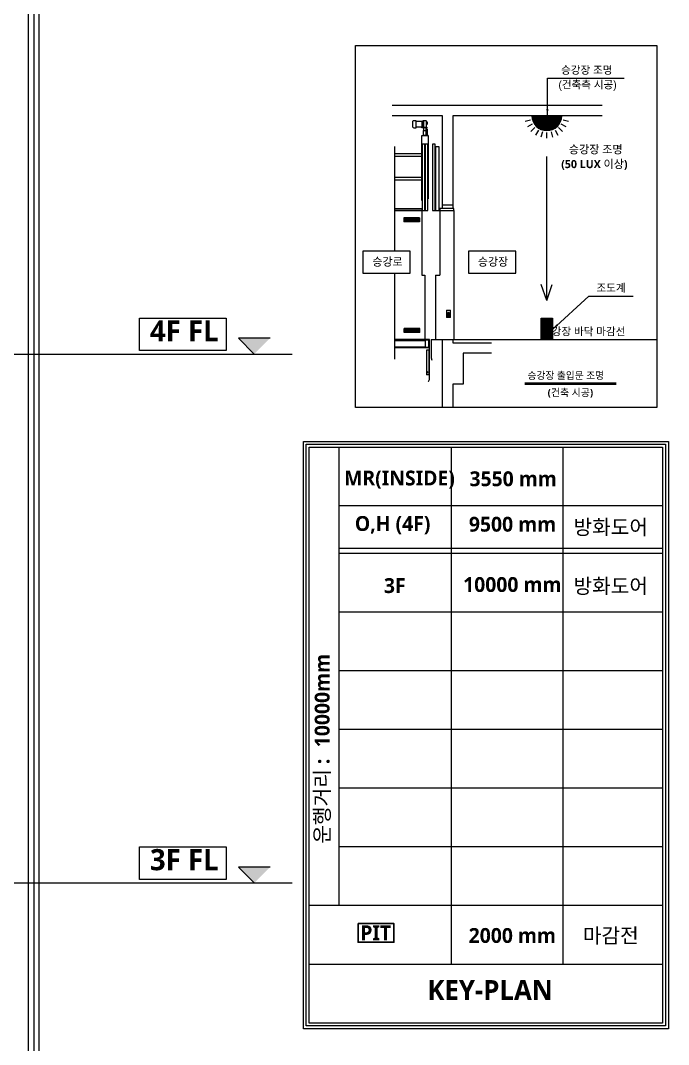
# Model space of a CAD drawing. Header units: millimetres. Extents: x 2370 to 266135, y -585395 to 33485.
# Drawn here: x 70705 to 82962, y -7881 to 11484 of the extents above; entities that cross this region are included whole.
import ezdxf
from ezdxf.enums import TextEntityAlignment as Align

# ---------------------------------------------------------------- set-up
doc = ezdxf.new("R2010")
doc.units = ezdxf.units.MM
for name, color, linetype in [('08', 1, 'Continuous'), ('A-CEN', 22, 'Continuous'), ('A-SYMBOL', 4, 'Continuous'), ('A-TEXT', 3, 'Continuous'), ('TXT', 7, 'Continuous'), ('건축', 9, 'Continuous'), ('승강장도어', 7, 'Continuous'), ('주단면도-1$0$A-FLOR-GW', 6, 'Continuous'), ('주단면도-1$0$A-ST-CONC', 2, 'Continuous'), ('케이지', 7, 'Continuous')]:
    doc.layers.add(name, color=color, linetype=linetype)
for name, color, linetype, lineweight in [('6', 6, 'Continuous', 30), ('DIM', 15, 'Continuous', 5), ('문자', 3, 'Continuous', 25)]:
    doc.layers.add(name, color=color, linetype=linetype, lineweight=lineweight)
doc.styles.add('SH_진천_나눔', font='')
doc.styles.get("Standard").update_dxf_attribs({"font": 'NanumGothicBold.ttf'})
doc.styles.get('SH_진천_나눔').set_extended_font_data('NanumGothic', bold=True)
doc.dimstyles.new('STANDARD$7', dxfattribs={"dimtxt": 4, "dimasz": 3, "dimexe": 1, "dimexo": 1, "dimgap": 0, "dimtad": 1, "dimzin": 0, "dimdsep": 46, "dimtxsty": 'Standard', "dimcen": 0, "dimclrd": 2, "dimclre": 2, "dimclrt": 4, "dimadec": 0, "dimazin": 0, "dimtol": 1, "dimtp": 0.02, "dimtm": 0.02, "dimtfac": 0.75, "dimtmove": 2, "dimatfit": 3, "dimfxl": 1, "dimtolj": 1, "dimtzin": 0, "dimarcsym": 0})

# ---------------------------------------------------------------- blocks, each defined once
blk = doc.blocks.new('A$C6E315C3C')
at = {"ltscale": 0.2}
for p, q in [((28, 9), (0, 9)), ((19, 14), (8, 14)), ((19, 4), (8, 4)), ((14, 17), (14, 0))]:
    blk.add_line(p, q, dxfattribs=at)
for centre, start, end in [((8, 9), 90, 270), ((19, 9), 270, 90)]:
    blk.add_arc(centre, 5, start, end, dxfattribs=at)
blk = doc.blocks.new('A$C5B302ECE')
for p, q in [((50, 395), (0, 395)), ((0, 395), (0, -80)), ((46, 395), (46, -80)), ((50, 395), (50, -80)), ((50, -80), (0, -80))]:
    blk.add_line(p, q)
at = {"rotation": 90}
blk.add_blockref('A$C6E315C3C', (24, -44), dxfattribs=at)
blk = doc.blocks.new('A$C425E03F4')
at = {"lineweight": 9}
for p, q in [((0, 735), (50, 735)), ((0, 735), (0, 110)), ((2, 733), (2, 110)), ((2, 733), (50, 733)), ((50, 735), (50, 733)), ((0, 110), (20, 75)), ((2, 110), (21, 76))]:
    blk.add_line(p, q, dxfattribs=at)
at = {"color": 1, "lineweight": 9}
blk.add_line((25, 744), (25, 726), dxfattribs=at)
blk.add_line((21, 76), (20, 75))
at = {"xscale": -1}
blk.add_blockref('A$C5B302ECE', (52, 290), dxfattribs=at)
blk = doc.blocks.new('A$C36980F9C')
blk.add_blockref('A$C425E03F4', (0, -75))
blk = doc.blocks.new('A$C0B343ACA')
at = {"color": 1}
for p, q in [((0, 19), (37, 19)), ((19, 0), (19, 37))]:
    blk.add_line(p, q, dxfattribs=at)
blk.add_circle((19, 19), 4)
blk = doc.blocks.new('*U234')
at = {"xscale": 0.8333333333333331, "yscale": 0.8333333333333331, "zscale": 0.8333333333333331}
blk.add_blockref('A$C0B343ACA', (-16, -16), dxfattribs=at)
blk = doc.blocks.new('*U233')
at = {"layer": '케이지', "color": 0, "linetype": 'ByBlock', "lineweight": -2}
for p in [(0, 50), (0, 37.5), (0, 25), (0, 12.5), (0, 0), (12.5, 50), (12.5, 37.5), (12.5, 25), (12.5, 12.5), (12.5, 0), (25, 50), (25, 37.5), (25, 25), (25, 12.5), (25, 0), (37.5, 50), (37.5, 37.5), (37.5, 25), (37.5, 12.5), (37.5, 0), (50, 50), (50, 37.5), (50, 25), (50, 12.5), (50, 0), (62.5, 50), (62.5, 37.5), (62.5, 25), (62.5, 12.5), (62.5, 0), (75, 50), (75, 37.5), (75, 25), (75, 12.5), (75, 0), (87.5, 50), (87.5, 37.5), (87.5, 25), (87.5, 12.5), (87.5, 0), (100, 50), (100, 37.5), (100, 25), (100, 12.5), (100, 0), (112.5, 50), (112.5, 37.5), (112.5, 25), (112.5, 12.5), (112.5, 0), (125, 50), (125, 37.5), (125, 25), (125, 12.5), (125, 0), (137.5, 50), (137.5, 37.5), (137.5, 25), (137.5, 12.5), (137.5, 0), (150, 50), (150, 37.5), (150, 25), (150, 12.5), (150, 0), (162.5, 50), (162.5, 37.5), (162.5, 25), (162.5, 12.5), (162.5, 0), (175, 50), (175, 37.5), (175, 25), (175, 12.5), (175, 0), (187.5, 50), (187.5, 37.5), (187.5, 25), (187.5, 12.5), (187.5, 0), (200, 50), (200, 37.5), (200, 25), (200, 12.5), (200, 0), (212.5, 50), (212.5, 37.5), (212.5, 25), (212.5, 12.5), (212.5, 0), (225, 50), (225, 37.5), (225, 25), (225, 12.5), (225, 0), (237.5, 50), (237.5, 37.5), (237.5, 25), (237.5, 12.5), (237.5, 0)]:
    blk.add_blockref('*U234', p, dxfattribs=at)
blk = doc.blocks.new('*U236')
at = {"xscale": 0.8333333333333331, "yscale": 0.8333333333333331, "zscale": 0.8333333333333331}
blk.add_blockref('A$C0B343ACA', (-16, -16), dxfattribs=at)
blk = doc.blocks.new('*U235')
at = {"layer": '케이지', "color": 0, "linetype": 'ByBlock', "lineweight": -2}
for p in [(0, 50), (0, 37.5), (0, 25), (0, 12.5), (0, 0), (12.5, 50), (12.5, 37.5), (12.5, 25), (12.5, 12.5), (12.5, 0), (25, 50), (25, 37.5), (25, 25), (25, 12.5), (25, 0), (37.5, 50), (37.5, 37.5), (37.5, 25), (37.5, 12.5), (37.5, 0), (50, 50), (50, 37.5), (50, 25), (50, 12.5), (50, 0), (62.5, 50), (62.5, 37.5), (62.5, 25), (62.5, 12.5), (62.5, 0), (75, 50), (75, 37.5), (75, 25), (75, 12.5), (75, 0), (87.5, 50), (87.5, 37.5), (87.5, 25), (87.5, 12.5), (87.5, 0), (100, 50), (100, 37.5), (100, 25), (100, 12.5), (100, 0), (112.5, 50), (112.5, 37.5), (112.5, 25), (112.5, 12.5), (112.5, 0), (125, 50), (125, 37.5), (125, 25), (125, 12.5), (125, 0), (137.5, 50), (137.5, 37.5), (137.5, 25), (137.5, 12.5), (137.5, 0), (150, 50), (150, 37.5), (150, 25), (150, 12.5), (150, 0), (162.5, 50), (162.5, 37.5), (162.5, 25), (162.5, 12.5), (162.5, 0), (175, 50), (175, 37.5), (175, 25), (175, 12.5), (175, 0), (187.5, 50), (187.5, 37.5), (187.5, 25), (187.5, 12.5), (187.5, 0), (200, 50), (200, 37.5), (200, 25), (200, 12.5), (200, 0), (212.5, 50), (212.5, 37.5), (212.5, 25), (212.5, 12.5), (212.5, 0), (225, 50), (225, 37.5), (225, 25), (225, 12.5), (225, 0), (237.5, 50), (237.5, 37.5), (237.5, 25), (237.5, 12.5), (237.5, 0)]:
    blk.add_blockref('*U236', p, dxfattribs=at)

msp = doc.modelspace()

# ---------------------------------------------------------------- hatches: boundary and pattern name
at = {"layer": 'A-SYMBOL', "linetype": 'Continuous'}
for points in [[(75424.2, 5474.2), (75126.2, 5176.2), (74828.2, 5474.2)], [(75424.2, -4525.8), (75126.2, -4823.8), (74828.2, -4525.8)]]:
    msp.add_hatch(color=256, dxfattribs=at).paths.add_polyline_path(points)
at = {"layer": '문자'}
h = msp.add_hatch(dxfattribs=at)
h.set_pattern_fill('ANSI31', color=256, scale=58.630784, angle=360)
h.set_pattern_definition([(45, (43693.5524, -20518.153), (-5.1822781, 5.1822781), [])])
h.paths.add_polyline_path([(80376.7, 9684, 1), (80941.5, 9684)])
h = msp.add_hatch(dxfattribs=at)
h.set_pattern_fill('ANSI31', color=256, scale=58.630784, angle=360)
h.set_pattern_definition([(45, (43625.832, -20518.153), (-5.1822781, 5.1822781), [])])
h.paths.add_polyline_path([(80553.1, 5853.8), (80765.1, 5853.8), (80765.1, 5449.1), (80553.1, 5449.1)])

# ---------------------------------------------------------------- linework, layer by layer
at = {"color": 4}
msp.add_line((80243.3, 4632.9), (81974.5, 4632.9), dxfattribs=at)
at = {"color": 0}
msp.add_line((80243.3, 4604.1), (81974.5, 4604.1), dxfattribs=at)
at = {"lineweight": 25}
for p, q in [((76166.2, 3414.3), (82850.7, 3414.3)), ((76166.2, -7474.5), (76166.2, 3414.3)), ((76729.5, -5254.7), (76729.5, 3414.3)), ((78857.2, -6364.6), (78857.2, 3414.3)), ((80964.4, 3414.3), (80964.4, -6364.6)), ((82850.7, 3414.3), (82850.7, -7474.5)), ((82850.7, 2304.4), (76729.5, 2304.4)), ((82850.7, 1501.9), (76729.5, 1501.9)), ((82850.7, 1404.8), (76729.5, 1404.8)), ((82850.7, 1404.8), (76729.5, 1404.8)), ((82850.7, 294.9), (76729.5, 294.9)), ((82850.7, -815), (76729.5, -815)), ((82850.7, -1925), (76729.5, -1925)), ((82850.7, -3034.9), (76729.5, -3034.9)), ((82850.7, -4144.8), (76729.5, -4144.8)), ((82850.7, -5254.7), (76166.2, -5254.7)), ((82850.7, -5254.7), (76729.5, -5254.7)), ((82850.7, -6364.6), (76166.2, -6364.6)), ((82850.7, -7474.5), (76166.2, -7474.5))]:
    msp.add_line(p, q, dxfattribs=at)
at = {"linetype": 'ByBlock'}
for points in [[(72957.8, 5856.1), (74592, 5856.1), (74592, 5241.3), (72957.8, 5241.3)], [(72957.8, -4143.9), (74592, -4143.9), (74592, -4758.7), (72957.8, -4758.7)]]:
    msp.add_lwpolyline(points, close=True, dxfattribs=at)
at = {"layer": '08', "lineweight": 25}
msp.add_lwpolyline([(76110.7, 3469.8), (82906.2, 3469.8), (82906.2, -7530), (76110.7, -7530)], close=True, dxfattribs=at)
at = {"layer": '6', "linetype": 'Continuous'}
msp.add_lwpolyline([(77090.7, -5593), (77767.7, -5593), (77767.7, -5948.1), (77090.7, -5948.1)], close=True, dxfattribs=at)
at = {"layer": 'A-CEN'}
for p, q in [((60783.6, 5176.2), (75841.3, 5176.2)), ((60783.6, -4823.8), (75841.3, -4823.8))]:
    msp.add_line(p, q, dxfattribs=at)
at = {"layer": 'A-CEN', "linetype": 'Continuous', "lineweight": 25}
msp.add_lwpolyline([(76055.2, 3525.3), (82961.7, 3525.3), (82961.7, -7585.5), (76055.2, -7585.5)], close=True, dxfattribs=at)
at = {"layer": 'A-SYMBOL', "linetype": 'Continuous'}
for p, q in [((74828.2, 5474.2), (75126.2, 5176.2)), ((75424.2, 5474.2), (74828.2, 5474.2)), ((74828.2, -4525.8), (75126.2, -4823.8)), ((75424.2, -4525.8), (74828.2, -4525.8))]:
    msp.add_line(p, q, dxfattribs=at)
at = {"layer": '건축', "color": 2}
for p, q in [((77732.8, 9879.5), (81709.6, 9879.5)), ((78684.4, 9684), (77732.8, 9684)), ((78684.4, 7931.2), (78684.4, 9684)), ((78879.8, 9684), (78879.8, 7931.2)), ((81709.6, 9684), (78879.8, 9684)), ((78879.8, 7989.8), (78684.4, 7989.8)), ((78879.8, 7931.2), (78684.4, 7931.2)), ((78684.4, 4186.2), (78684.4, 5449.1)), ((78879.8, 5449.1), (78879.8, 5390.5)), ((78879.8, 5390.5), (79616.1, 5390.5)), ((79616.1, 5195.1), (79075.3, 5195.1)), ((79075.3, 5195.1), (79075.3, 4608.7)), ((78879.8, 4608.7), (78879.8, 4186.2)), ((79075.3, 4608.7), (78879.8, 4608.7))]:
    msp.add_line(p, q, dxfattribs=at)
at = {"layer": '건축', "color": 4}
msp.add_line((78684.4, 5449.1), (82742.7, 5449.1), dxfattribs=at)
at = {"layer": '문자', "color": 7}
for p, q in [((80352.2, 9601.8), (80249.9, 9574.4)), ((80384, 9525.2), (80292.2, 9472.2)), ((81026, 9472.2), (80934.3, 9525.2)), ((81068.3, 9574.4), (80966, 9601.8)), ((80434.4, 9459.4), (80359.6, 9384.5)), ((80500.3, 9408.9), (80447.3, 9317.1)), ((80576.9, 9377.1), (80549.5, 9274.8)), ((80659.1, 9260.4), (80659.1, 9366.3)), ((80741.3, 9377.1), (80768.8, 9274.8)), ((80818, 9408.9), (80870.9, 9317.1)), ((80958.7, 9384.5), (80883.8, 9459.4))]:
    msp.add_line(p, q, dxfattribs=at)
at = {"layer": '문자'}
for p, q in [((77779.5, 9101.4), (77779.5, 7119.7)), ((80659.1, 6188.7), (80659.1, 8909.9)), ((77779.5, 6706.9), (77779.5, 5081)), ((80659.1, 6188.7), (80554.6, 6491.1)), ((80659.1, 6188.7), (80763.6, 6491.1))]:
    msp.add_line(p, q, dxfattribs=at)
for points in [[(77039.5, 11009.3), (82742.7, 11009.3), (82742.7, 4164.9), (77039.5, 4164.9)], [(77182.2, 6706.9), (78077.3, 6706.9), (78077.3, 7119.7), (77182.2, 7119.7)], [(79177.2, 6706.9), (80072.3, 6706.9), (80072.3, 7119.7), (79177.2, 7119.7)]]:
    msp.add_lwpolyline(points, close=True, dxfattribs=at)
at = {"layer": '문자', "color": 7}
msp.add_arc((80659.1, 9684), 282.4, 180, 0, dxfattribs=at)
at = {"layer": '승강장도어'}
for p, q in [((78635.5, 7931.2), (78635.5, 6670.6)), ((78899.4, 7892.1), (78899.4, 5449.1)), ((78557.4, 6670.6), (78557.4, 5449.1)), ((78557.4, 6670.6), (78635.5, 6670.6)), ((78762.1, 6006.6), (78841.2, 6006.6)), ((78762.6, 6006.1), (78840.7, 6006.1)), ((78762.6, 6006.1), (78762.6, 5869.3)), ((78840.7, 5869.3), (78840.7, 6006.1)), ((78841.2, 5868.8), (78841.2, 6006.6)), ((78841.2, 5868.8), (78762.1, 5868.8)), ((78840.7, 5869.3), (78762.6, 5869.3)), ((78767.4, 5908.4), (78835.8, 5908.4)), ((78767.4, 5893.7), (78767.4, 5908.4)), ((78767.4, 5906.8), (78835.8, 5906.8)), ((78767.4, 5905.3), (78835.8, 5905.3)), ((78767.4, 5893.7), (78835.8, 5893.7)), ((78789.4, 5962.1), (78789.4, 5913.3)), ((78789.4, 5962.1), (78813.9, 5962.1)), ((78813.9, 5913.3), (78789.4, 5913.3)), ((78813.9, 5913.3), (78813.9, 5962.1)), ((78835.8, 5893.7), (78835.8, 5908.4)), ((78469.4, 5449.1), (78899.4, 5449.1)), ((78469.4, 5449.1), (78469.4, 5107.1)), ((78469.4, 5107.1), (78486.1, 5061.2))]:
    msp.add_line(p, q, dxfattribs=at)
for points in [[(78547.6, 9142.9), (78498.7, 9142.9), (78498.7, 7892.1), (78547.6, 7892.1)], [(78625.8, 9094), (78557.4, 9094), (78557.4, 7892.1), (78625.8, 7892.1)], [(78899.4, 7931.2), (78635.5, 7931.2), (78635.5, 7892.1), (78899.4, 7892.1)], [(80553.1, 5853.8), (80765.1, 5853.8), (80765.1, 5449.1), (80553.1, 5449.1)]]:
    msp.add_lwpolyline(points, close=True, dxfattribs=at)
for centre in [(78801.6, 5996.3), (78801.6, 5879.1)]:
    msp.add_circle(centre, 2.44, dxfattribs=at)
at = {"layer": '주단면도-1$0$A-FLOR-GW'}
for p, q in [((70954.6, 19726.2), (70954.6, -9523.8)), ((71054.6, 19726.2), (71054.6, -9523.8))]:
    msp.add_line(p, q, dxfattribs=at)
at = {"layer": '주단면도-1$0$A-ST-CONC'}
msp.add_line((70854.6, -11573.8), (70854.6, 19706.2), dxfattribs=at)
at = {"layer": '케이지'}
for p, q in [((78122.1, 9575.8), (78122.1, 9470.2)), ((78186.6, 9588.9), (78141.9, 9588.9)), ((78186.6, 9457), (78186.6, 9588.9)), ((78314.6, 9575.8), (78186.6, 9575.8)), ((78294.1, 9575.8), (78294.1, 9470.2)), ((78314.6, 9586.5), (78314.6, 9466.3)), ((78377.2, 9586.5), (78314.6, 9586.5)), ((78326.3, 9586.5), (78326.3, 9466.3)), ((78383.5, 9466.3), (78383.5, 9580.1)), ((78389.9, 9567.9), (78395.7, 9567.9)), ((78389.9, 9515.7), (78389.9, 9567.4)), ((78395.7, 9567.9), (78395.7, 9515.2)), ((78396.7, 9561.1), (78395.7, 9560.1)), ((78400.6, 9548.9), (78400.6, 9554.7)), ((78141.9, 9457), (78186.6, 9457)), ((78186.6, 9470.2), (78314.6, 9470.2)), ((78293.1, 9455.6), (78293.1, 9466.3)), ((78293.1, 9466.3), (78392.8, 9466.3)), ((78392.8, 9455.6), (78293.1, 9455.6)), ((78299.5, 9455.6), (78299.5, 9466.3)), ((78304.8, 9454.6), (78304.8, 9467.3)), ((78310.2, 9455.6), (78310.2, 9466.3)), ((78375.7, 9455.6), (78375.7, 9466.3)), ((78376.6, 9437.1), (78376.6, 9309)), ((78379.5, 9316.9), (78379.5, 9437.1)), ((78381.1, 9454.6), (78381.1, 9467.3)), ((78384.4, 9435.6), (78386.8, 9435.6)), ((78384.4, 9318.3), (78384.4, 9435.6)), ((78384.4, 9318.3), (78386.8, 9318.3)), ((78386.4, 9455.6), (78386.4, 9466.3)), ((78390.2, 9427.8), (78386.8, 9435.6)), ((78386.8, 9318.3), (78386.8, 9435.6)), ((78390.2, 9326.2), (78386.8, 9318.3)), ((78390.2, 9427.8), (78392.1, 9427.8)), ((78390.2, 9326.2), (78390.2, 9427.8)), ((78392.1, 9427.8), (78394.9, 9435.6)), ((78392.1, 9326.2), (78392.1, 9427.8)), ((78392.1, 9326.2), (78394.9, 9318.3)), ((78392.8, 9466.3), (78392.8, 9455.6)), ((78394.9, 9435.6), (78397.3, 9435.6)), ((78394.9, 9318.3), (78394.9, 9435.6)), ((78394.9, 9318.3), (78397.3, 9318.3)), ((78400.1, 9427.8), (78397.3, 9435.6)), ((78397.3, 9318.3), (78397.3, 9435.6)), ((78400.1, 9326.2), (78397.3, 9318.3)), ((78400.1, 9326.2), (78400.1, 9427.8)), ((77779.5, 8967), (78293.5, 8967)), ((77779.5, 8918.1), (78293.5, 8918.1)), ((77779.5, 8521.4), (78293.5, 8521.4)), ((77779.5, 8472.5), (78293.5, 8472.5)), ((77779.5, 5435.4), (78361.9, 5435.4)), ((78361.9, 5443.3), (78361.9, 5296.7)), ((78361.9, 5304.5), (77779.5, 5304.5)), ((78435.2, 5296.7), (77779.5, 5296.7))]:
    msp.add_line(p, q, dxfattribs=at)
for points in [[(78293.5, 8080.6), (78293.5, 9309), (78415.7, 9309), (78415.7, 8113.9)], [(77779.5, 7931.2), (78293.5, 7931.2), (78293.5, 7892.1), (77779.5, 7892.1)], [(77779.5, 7892.1), (78293.5, 7892.1), (78293.5, 6670.6), (78352.1, 6670.6), (78352.1, 5449.1), (77779.5, 5449.1)], [(77779.5, 5443.3), (78440.1, 5443.3), (78440.1, 5449.1), (77779.5, 5449.1)]]:
    msp.add_lwpolyline(points, dxfattribs=at)
for points in [[(78376.6, 9455.6), (78327.7, 9455.6), (78327.7, 9406.7), (78376.6, 9406.7)], [(78327.7, 9406.7), (78376.6, 9406.7), (78376.6, 9309), (78327.7, 9309)], [(78352.1, 9142.9), (78303.3, 9142.9), (78303.3, 7892.1), (78352.1, 7892.1)], [(78410.8, 9142.9), (78361.9, 9142.9), (78361.9, 7892.1), (78410.8, 7892.1)]]:
    msp.add_lwpolyline(points, close=True, dxfattribs=at)
msp.add_lwpolyline([(78435.2, 5296.7), (78361.9, 5296.7), (78361.9, 5299, -0.3888787), (78366.4, 5303.9), (78419.9, 5308.6, 0.3888787), (78428.9, 5318.3), (78428.9, 5421.6, 0.3888787), (78419.9, 5431.3), (78366.4, 5436, -0.3888787), (78361.9, 5440.9), (78361.9, 5443.3), (78435.2, 5443.3), (78435.2, 5296.7)], format="xyb", dxfattribs=at)
msp.add_circle((78391, 9320.6), 2.93, dxfattribs=at)
for centre, radius, start, end in [((78140.8, 9569.2), 19.8, 86.75388, 160.62626), ((78371.9, 9574.9), 12.7, 24.29519, 65.70481), ((78378.3, 9562.2), 12.7, 24.29519, 65.70481), ((78140.8, 9476.8), 19.8, 199.37374, 273.24612), ((78381.5, 9437.1), 4.89, 90, 180), ((78381.5, 9316.9), 4.89, 180, 270), ((78381.5, 9437.1), 1.95, 90, 180), ((78381.5, 9316.9), 1.95, 180, 270)]:
    msp.add_arc(centre, radius, start, end, dxfattribs=at)

# ---------------------------------------------------------------- block references
for name, p, xscale, yscale, zscale in [('*U233', (77966.2, 7686.9), 1.172615671298077, 1.172615671298077, 1.172615671298077), ('A$C36980F9C', (78435.2, 4652.1), -0.9771797260817305, 0.9771797260817305, 0.9771797260817305)]:
    msp.add_blockref(name, p, dxfattribs=dict(at, xscale=xscale, yscale=yscale, zscale=zscale))
at = {"layer": '케이지', "extrusion": (0, 0, -1), "xscale": 1.172615671298077, "yscale": 1.172615671298077, "zscale": -1.172615671298077, "rotation": 180}
msp.add_blockref('*U235', (-77966.2, 5654.3), dxfattribs=at)

# ---------------------------------------------------------------- texts
at = {"style": 'SH_진천_나눔'}
msp.add_text('승강장 출입문 조명', height=134.96, dxfattribs=at).set_placement((80295.5, 4703))
msp.add_text('(건축 시공)', height=137.78, dxfattribs=at).set_placement((80676.1, 4516.5), align=Align.TOP_LEFT)
at = {"layer": 'A-TEXT', "style": 'SH_진천_나눔'}
for s, height, p in [('MR(INSIDE)', 280.89, (77873.7, 2831.5)), ('3550 mm', 280.89, (80022.7, 2817.8)), ('O,H (4F)', 280.89, (77742.9, 1971.9)), ('9500 mm', 280.89, (80011.4, 1958.2)), ('방화도어', 280.89, (81869.4, 1902.7)), ('3F', 280.89, (77784.2, 797.6)), ('10000 mm', 280.89, (80006.9, 817.7)), ('방화도어', 280.89, (81869.4, 788.9)), ('PIT', 280.89, (77424.1, -5767.6)), ('2000 mm', 280.89, (80007, -5818.8)), ('마감전', 280.89, (81869.4, -5820)), ('KEY-PLAN', 374.52, (79586.1, -6850.2))]:
    msp.add_text(s, height=height, dxfattribs=at).set_placement(p, align=Align.MIDDLE_CENTER)
for s, p in [('10000mm', (76410, -1376.9)), ('운행거리 :', (76410, -3279.7))]:
    msp.add_text(s, height=280.89, rotation=90, dxfattribs=at).set_placement(p, align=Align.MIDDLE_CENTER)
at = {"layer": 'DIM', "color": 7, "attachment_point": 1, "style": 'SH_진천_나눔'}
for s, insert, char_height in [('승강장 조명', (81076.5, 9122.8), 153.77), ('(50 LUX 이상)', (80933.2, 8845.6), 153.769)]:
    msp.add_mtext(s, dxfattribs=dict(at, insert=insert, char_height=char_height))
at = {"layer": 'TXT', "color": 7, "style": 'SH_진천_나눔'}
for s, p in [('4F FL', (73802.7, 5294.8)), ('3F FL', (73802.7, -4705.2))]:
    msp.add_text(s, height=400, dxfattribs=at).set_placement(p, align=Align.BOTTOM_CENTER)
at = {"layer": '문자', "color": 3, "attachment_point": 5, "style": 'SH_진천_나눔'}
for s, insert, char_height in [('\\A1;{\\fGulim|b0|i0|c129|p50;승강장 조명}', (81415.3, 10539.3), 146.577), ('\\A1;{\\fGulim|b0|i0|c129|p50;(건축측 시공)}', (81430.3, 10248.9), 146.577), ('\\A1;{\\fGulim|b0|i0|c129|p50;승강로}', (77647, 6913.3), 152.44), ('\\A1;{\\fGulim|b0|i0|c129|p50;승강장}', (79642, 6913.3), 152.44), ('\\A1;{\\fGulim|b0|i0|c129|p50;조도계}', (81873.9, 6418.5), 146.577), ('\\A1;{\\fGulim|b0|i0|c129|p50;승강장 바닥 마감선}', (81357.3, 5595.7), 146.577)]:
    msp.add_mtext(s, dxfattribs=dict(at, insert=insert, char_height=char_height))

# ---------------------------------------------------------------- leaders
at = {"layer": '문자'}
for points in [[(80670.8, 9684), (80670.8, 10392.7), (82124.7, 10392.7)], [(80765.1, 5640.6), (81455.6, 6272), (82293.4, 6272)]]:
    msp.add_leader(points, dimstyle='STANDARD$7', override={"dimscale": 50, "dimtxt": 3, "dimasz": 2.5, "dimexe": 1.3, "dimexo": 1.3, "dimgap": 1.5, "dimtad": 0, "dimdec": 4, "dimzin": 8, "dimdle": 1.5, "dimclrd": 4, "dimclre": 4, "dimclrt": 3, "dimazin": 2, "dimtdec": 4, "dimtix": 1, "dimtmove": 0}, dxfattribs=at)

doc.saveas('drawing.dxf')
